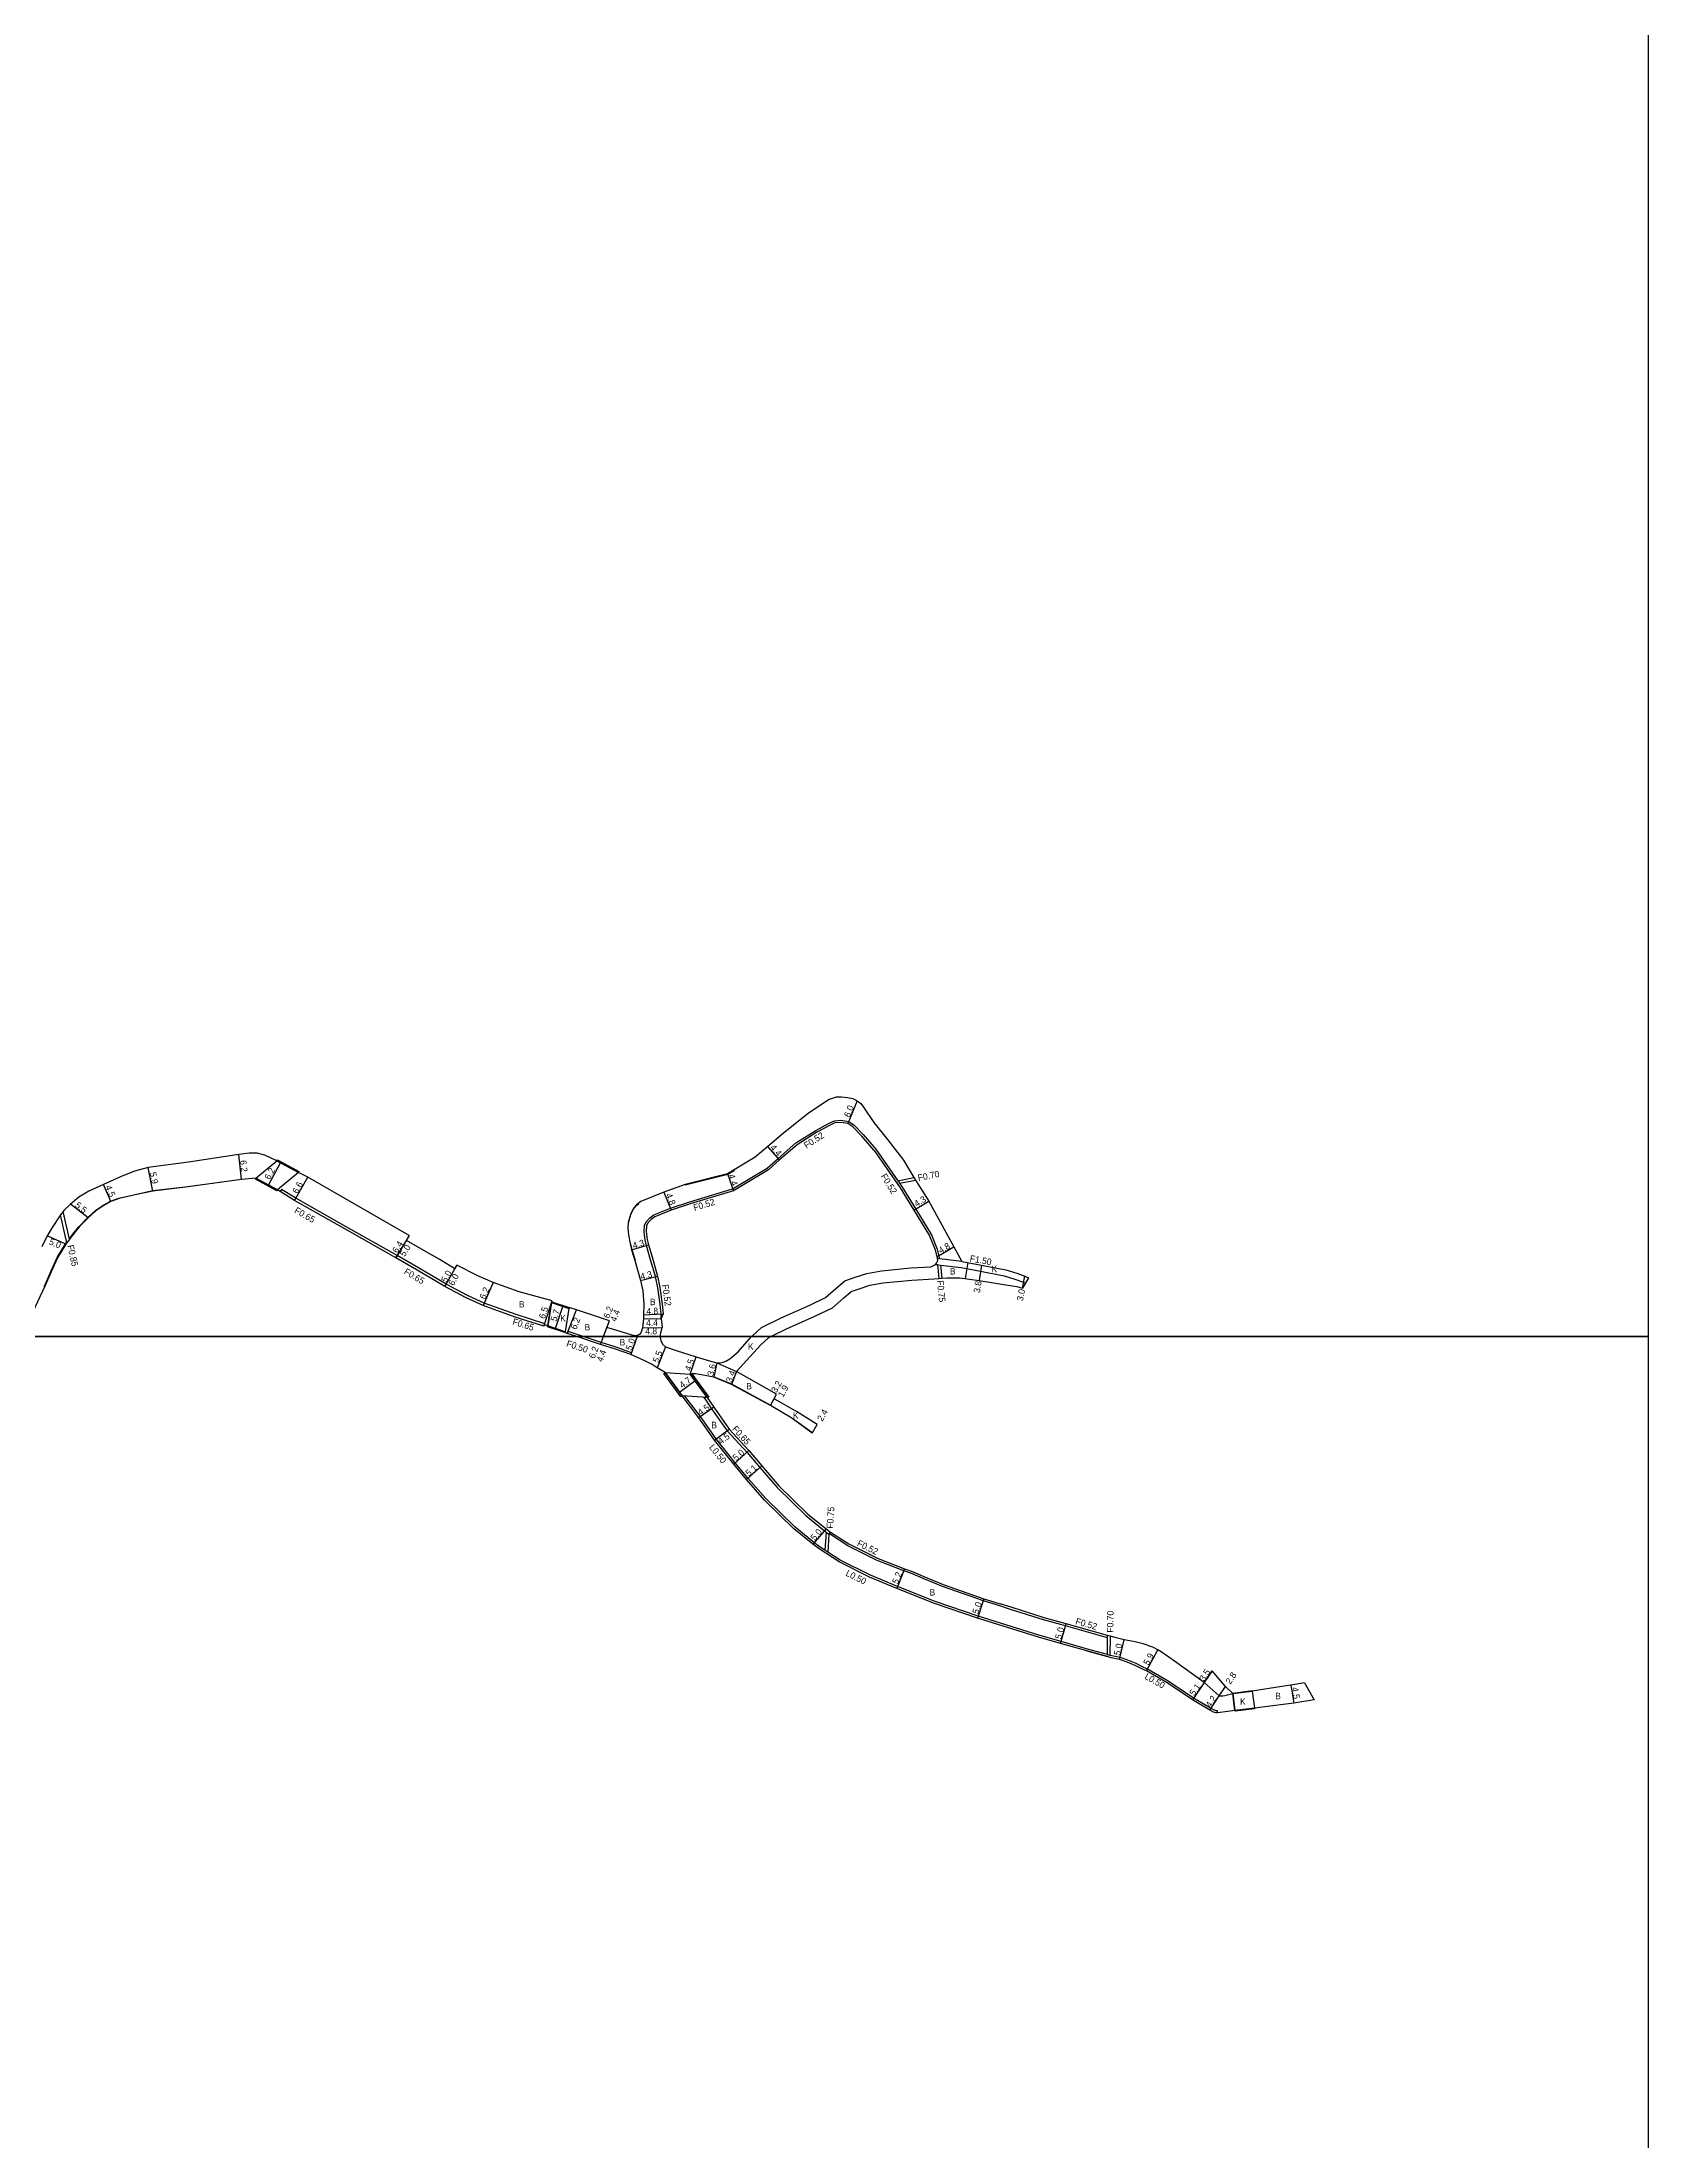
# Model space of a CAD drawing. Header units: metres. Extents: x -12000 to -8000, y -105000 to -102000.
# Drawn here: x -11594 to -11200, y -103998 to -103482 of the extents above; entities that cross this region are included whole.
import ezdxf

# ---------------------------------------------------------------- set-up
doc = ezdxf.new("R2010")
doc.units = ezdxf.units.M
doc.header["$LTSCALE"] = 2.5
for name, color, linetype in [('側溝・桝', 7, 'Continuous'), ('図郭', 7, 'Continuous'), ('幅員', 7, 'Continuous'), ('歩道・分離帯・安全施設', 7, 'Continuous'), ('舗装', 7, 'Continuous'), ('道路', 7, 'Continuous')]:
    doc.layers.add(name, color=color, linetype=linetype)
doc.styles.get("Standard").update_dxf_attribs({"font": ''})
doc.styles.get('Standard').set_extended_font_data('@MS PGothic')

msp = doc.modelspace()

# ---------------------------------------------------------------- linework, layer by layer
at = {"layer": '側溝・桝'}
for points in [[(-11442.04, -103795.54), (-11442.09, -103794.46), (-11442.31, -103792.07), (-11442.89, -103788.01), (-11443.48, -103785.27), (-11444.81, -103780.56), (-11445.7, -103777.63), (-11445.98, -103776.26), (-11446.25, -103774.26), (-11446.15, -103772.74), (-11445.76, -103771.81), (-11444.89, -103770.89), (-11443.89, -103770.13), (-11439.78, -103768.5), (-11435.07, -103766.97), (-11424.56, -103763.77), (-11416.07, -103758.66), (-11413.35, -103756.27), (-11409, -103752.5), (-11404.17, -103749.41), (-11400.83, -103747.63), (-11399.56, -103747.09), (-11398, -103746.93), (-11396.06, -103747.2), (-11394.7, -103748.15), (-11392.48, -103750.45), (-11389.43, -103753.99), (-11384.03, -103761.76), (-11383.59, -103762.39), (-11383.02, -103763.2), (-11379.62, -103768.75), (-11375.78, -103775.02), (-11374.36, -103778.58), (-11373.94, -103780.28), (-11373.82, -103780.89)], [(-11384.03, -103761.76), (-11380.06, -103760.97)], [(-11383.59, -103762.39), (-11379.68, -103761.61)], [(-11470.72, -103797.08), (-11470.63, -103796.83), (-11477.67, -103794.6), (-11485.48, -103791.79), (-11489.59, -103789.89), (-11494.79, -103787.14), (-11501.6, -103783.11), (-11506.84, -103780.1), (-11519.37, -103773.04), (-11531.68, -103766.08), (-11535.17, -103763.88), (-11535.51, -103764.43)], [(-11587.86, -103776.96), (-11589.42, -103770.1)], [(-11587.19, -103776.09), (-11588.73, -103769.27)], [(-11374.77, -103782.28), (-11374.28, -103782.34), (-11373.52, -103782.44), (-11368.51, -103783.05), (-11363.76, -103783.97), (-11357.91, -103785.11), (-11355.33, -103785.88), (-11353.43, -103786.58), (-11352.73, -103786.91)], [(-11368.28, -103781.57), (-11373.82, -103780.89), (-11374.37, -103780.82)], [(-11374.28, -103782.34), (-11373.94, -103785.72)], [(-11373.52, -103782.44), (-11373.19, -103785.67)], [(-11461.18, -103800), (-11464.91, -103798.78), (-11465.09, -103799.25)], [(-11449.53, -103804.41), (-11449.36, -103803.94), (-11453.13, -103802.59), (-11456.79, -103801.43), (-11461.18, -103800)], [(-11305.58, -103892.31), (-11305.59, -103891.8), (-11305.95, -103891.77), (-11306.4, -103891.65), (-11307.27, -103891.19), (-11307.31, -103891.16), (-11311.49, -103888.65), (-11317.67, -103884.51), (-11320.83, -103882.7), (-11322.81, -103881.55), (-11324.14, -103880.92), (-11325.58, -103880.2), (-11327.61, -103879.35), (-11329.5, -103878.74), (-11331.55, -103878.27), (-11331.9, -103878.18), (-11332.47, -103878.02), (-11332.59, -103877.99), (-11337.51, -103876.63), (-11343.98, -103874.76), (-11349.4, -103873.26), (-11364.34, -103868.57), (-11374.83, -103865.01), (-11384.11, -103861.31), (-11390.72, -103858.53), (-11398.16, -103854.82), (-11401.18, -103852.86), (-11401.9, -103852.39), (-11403.06, -103851.64), (-11404.58, -103850.54), (-11409.21, -103846.74), (-11416.38, -103839.74), (-11420.79, -103834.74), (-11423.88, -103830.97), (-11428.57, -103825.07), (-11432.46, -103819.62), (-11436.24, -103814.6), (-11436.9, -103814.56)], [(-11430.78, -103814.97), (-11431.63, -103814.91), (-11431.31, -103815.34), (-11429.72, -103817.7), (-11425.88, -103823.08), (-11421.01, -103828.39), (-11417.84, -103832.12), (-11413.64, -103837.03), (-11406.59, -103843.91), (-11402.02, -103847.66), (-11401.62, -103847.95), (-11400.91, -103848.48), (-11400.82, -103848.38), (-11400.5, -103847.97)], [(-11401.62, -103847.95), (-11401.9, -103852.39)], [(-11400.91, -103848.48), (-11401.18, -103852.86)], [(-11332.56, -103873.85), (-11342.87, -103870.93), (-11348.3, -103869.44), (-11356.39, -103866.9), (-11359.03, -103866.07), (-11363.04, -103864.81), (-11373.06, -103861.3), (-11377.84, -103859.36), (-11380.43, -103858.2), (-11382.52, -103857.45), (-11389.08, -103854.9), (-11396.27, -103851.31), (-11400.79, -103848.4), (-11400.82, -103848.38)], [(-11332.59, -103877.99), (-11332.56, -103873.85), (-11332.55, -103873.32)], [(-11331.9, -103878.18), (-11331.85, -103873.51)], [(-11337.65, -103877.11), (-11332.6, -103878.5)]]:
    msp.add_lwpolyline(points, dxfattribs=at)
at = {"layer": '図郭'}
for points in [[(-12000, -103200), (-11200, -103200), (-11200, -103800), (-12000, -103800)], [(-12000, -103800), (-11200, -103800), (-11200, -104400), (-12000, -104400)]]:
    msp.add_lwpolyline(points, close=True, dxfattribs=at)
at = {"layer": '幅員'}
for points in [[(-11394.01, -103742.14), (-11396.26, -103747.7)], [(-11545.01, -103761.48), (-11545.69, -103755.32)], [(-11413.01, -103756.66), (-11415.93, -103753.37)], [(-11566.78, -103764.29), (-11567.9, -103758.5)], [(-11538.37, -103762.82), (-11535.41, -103757.37)], [(-11532.01, -103766.64), (-11528.78, -103760.89)], [(-11425.77, -103760.08), (-11424.34, -103764.25)], [(-11577.07, -103766.86), (-11578.85, -103762.72)], [(-11441.42, -103764.54), (-11439.6, -103768.99)], [(-11380.07, -103769.02), (-11376.4, -103766.77)], [(-11582.63, -103770.84), (-11586.99, -103767.48)], [(-11588.12, -103777.29), (-11592.71, -103775.31)], [(-11503.85, -103775.19), (-11507.17, -103780.67)], [(-11507.17, -103780.67), (-11504.57, -103776.39)], [(-11449.31, -103778.75), (-11445.19, -103777.5)], [(-11495.1, -103787.71), (-11492.18, -103782.47)], [(-11374.45, -103780.39), (-11370.3, -103777.97)], [(-11363.48, -103782.5), (-11364.06, -103786.26)], [(-11495.1, -103787.71), (-11492.67, -103783.35)], [(-11483.32, -103786.69), (-11485.73, -103792.4)], [(-11447.13, -103786.23), (-11442.97, -103785.14)], [(-11353.46, -103788.14), (-11352.85, -103785.2)], [(-11470.83, -103797.44), (-11468.82, -103791.26)], [(-11468.02, -103797.99), (-11466.21, -103792.58)], [(-11465.09, -103799.25), (-11462.85, -103793.47)], [(-11456.21, -103800), (-11454.73, -103796.12)], [(-11456.21, -103800), (-11455.37, -103797.8)], [(-11446.61, -103797.82), (-11441.81, -103797.73)], [(-11446.44, -103795.67), (-11442.04, -103795.54)], [(-11446.37, -103794.66), (-11441.57, -103794.44)], [(-11456.95, -103801.91), (-11456.21, -103800)], [(-11456.95, -103801.91), (-11456.21, -103800)], [(-11447.95, -103800), (-11449.53, -103804.41)], [(-11447.84, -103799.7), (-11447.95, -103800)], [(-11441.04, -103802.54), (-11443.06, -103807.66)], [(-11434.97, -103809.23), (-11433.45, -103804.99)], [(-11428.38, -103806.47), (-11429.17, -103809.98)], [(-11423.62, -103808.53), (-11424.83, -103811.71)], [(-11437.61, -103813.59), (-11433.81, -103810.82)], [(-11429.18, -103817.33), (-11432.86, -103819.92)], [(-11415.28, -103816.92), (-11413.75, -103814.11)], [(-11415.28, -103816.92), (-11414.37, -103815.25)], [(-11428.97, -103825.37), (-11425.37, -103822.67)], [(-11404.99, -103823.65), (-11403.81, -103821.56)], [(-11420.53, -103827.96), (-11424.26, -103831.29)], [(-11421.17, -103835.07), (-11417.35, -103831.69)], [(-11401.63, -103847.14), (-11404.89, -103850.93)], [(-11382.34, -103856.96), (-11384.3, -103861.77)], [(-11362.88, -103864.32), (-11364.5, -103869.05)], [(-11344.11, -103875.24), (-11342.73, -103870.43)], [(-11329.63, -103879.22), (-11328.53, -103874.34)], [(-11323.04, -103882), (-11320.24, -103876.8)], [(-11308.86, -103884.88), (-11311.76, -103889.07)], [(-11308.86, -103884.88), (-11306.94, -103881.95)], [(-11305.19, -103888.12), (-11303.65, -103885.79)], [(-11287.6, -103885.49), (-11286.89, -103889.93)], [(-11307.52, -103891.62), (-11305.19, -103888.12)]]:
    msp.add_lwpolyline(points, dxfattribs=at)
at = {"layer": '歩道・分離帯・安全施設'}
for points in [[(-11587.11, -103775.83), (-11586.13, -103774.57), (-11584.82, -103772.96), (-11582.7, -103770.76), (-11580.79, -103769.07), (-11578.82, -103767.71), (-11577.11, -103766.76), (-11575.07, -103766.05), (-11571.13, -103765.14), (-11566.8, -103764.19), (-11558.15, -103763.16), (-11545.02, -103761.38), (-11541.48, -103761.04)], [(-11436.16, -103762.78), (-11425.73, -103760.18), (-11424.1, -103759.19)], [(-11448.39, -103781.32), (-11449.21, -103778.72), (-11449.58, -103777.16), (-11450.01, -103775.03), (-11450.18, -103773.41), (-11450.08, -103772.05), (-11449.51, -103770.05), (-11448.79, -103768.59), (-11448.01, -103767.73), (-11447.53, -103767.35)], [(-11593.42, -103787.72), (-11593.28, -103787.44), (-11591.78, -103784.06), (-11590.25, -103780.63), (-11588.2, -103777.24), (-11587.99, -103776.96)], [(-11434.85, -103809.11), (-11434.46, -103809.03), (-11433.66, -103809.04), (-11432.18, -103809.29), (-11429.15, -103809.88), (-11424.79, -103811.62), (-11415.23, -103816.83), (-11410, -103819.96), (-11405.11, -103823.44)], [(-11308.86, -103884.88), (-11305.19, -103888.12), (-11304.85, -103888.14), (-11304.26, -103888.08), (-11303.84, -103888.03), (-11303.14, -103887.88), (-11301.85, -103887.57)]]:
    msp.add_lwpolyline(points, dxfattribs=at)
at = {"layer": '舗装'}
for points in [[(-11366.84, -103781.85), (-11367.49, -103785.74)], [(-11468.95, -103791.67), (-11469.89, -103797.36)], [(-11464.68, -103793.09), (-11465.62, -103798.79)], [(-11428.38, -103806.47), (-11423.62, -103808.53)], [(-11415.28, -103816.92), (-11414.37, -103815.25)], [(-11301.85, -103887.57), (-11301.32, -103891.74)], [(-11297.09, -103886.96), (-11296.56, -103891.13)]]:
    msp.add_lwpolyline(points, dxfattribs=at)
at = {"layer": '道路'}
for points in [[(-11400.89, -103741.85), (-11400.78, -103741.78), (-11399.08, -103741.21), (-11397.81, -103741.17), (-11396.39, -103741.31), (-11395.04, -103741.59), (-11394.01, -103742.14), (-11393.1, -103742.83), (-11392.44, -103743.75), (-11389.92, -103747.52), (-11386.57, -103751.62), (-11382.62, -103756.69)], [(-11400.89, -103741.85), (-11404.44, -103744.23), (-11406, -103745.28), (-11412.03, -103750.07), (-11415.93, -103753.37), (-11419.03, -103755.99), (-11425.77, -103760.08), (-11436.19, -103762.68), (-11441.42, -103764.54), (-11447.05, -103766.85), (-11448.08, -103767.66), (-11448.87, -103768.53), (-11449.61, -103770.01), (-11450.18, -103772.04), (-11450.28, -103773.41), (-11450.11, -103775.04), (-11449.68, -103777.18), (-11449.31, -103778.75), (-11448.41, -103781.59), (-11447.13, -103786.23), (-11446.59, -103788.73), (-11446.32, -103792.04), (-11446.37, -103794.66), (-11446.44, -103795.67), (-11446.61, -103797.82), (-11446.99, -103798.88), (-11447.32, -103799.36), (-11447.63, -103799.59), (-11447.84, -103799.7), (-11448.1, -103799.77), (-11448.61, -103799.79), (-11455.37, -103797.8), (-11454.73, -103796.12), (-11462.85, -103793.47), (-11464.6, -103792.86), (-11464.68, -103793.09), (-11468.95, -103791.67), (-11468.82, -103791.26), (-11476.88, -103789.04), (-11483.32, -103786.69), (-11487.03, -103785.12), (-11492.18, -103782.47)], [(-11389.84, -103754.31), (-11392.87, -103750.8), (-11395.04, -103748.55), (-11396.26, -103747.7), (-11398.01, -103747.45), (-11399.43, -103747.6), (-11400.6, -103748.1), (-11403.91, -103749.86), (-11408.69, -103752.92), (-11413.01, -103756.66), (-11415.77, -103759.08), (-11424.34, -103764.25), (-11434.92, -103767.47), (-11439.6, -103768.99), (-11443.63, -103770.58), (-11444.54, -103771.28), (-11445.32, -103772.1), (-11445.63, -103772.86), (-11445.73, -103774.24), (-11445.47, -103776.17), (-11445.19, -103777.5), (-11444.31, -103780.42), (-11442.97, -103785.14), (-11442.38, -103787.92), (-11441.79, -103792.01), (-11441.57, -103794.44), (-11442.04, -103795.54), (-11441.81, -103797.73), (-11441.97, -103798.11), (-11442.1, -103798.48), (-11442.22, -103799.06), (-11442.3, -103799.67), (-11442.3, -103800)], [(-11492.18, -103782.47), (-11492.67, -103783.35), (-11496.49, -103781.01), (-11499.16, -103779.53), (-11504.57, -103776.39), (-11503.85, -103775.19), (-11516.23, -103768.06), (-11528.78, -103760.89), (-11531.03, -103759.75), (-11536.31, -103756.88), (-11539.26, -103755.51), (-11541.18, -103755), (-11543.13, -103755.04), (-11545.69, -103755.32), (-11558.01, -103757.19), (-11567.9, -103758.5), (-11571.26, -103759.44), (-11574.69, -103760.8), (-11578.85, -103762.72), (-11582.45, -103764.3), (-11584.93, -103765.8), (-11586.99, -103767.48), (-11588.59, -103769.09), (-11588.73, -103769.27), (-11589.42, -103770.1), (-11591.46, -103773.2), (-11592.71, -103775.31), (-11594.01, -103777.99)], [(-11389.84, -103754.31), (-11383.46, -103763.48), (-11380.07, -103769.02), (-11376.25, -103775.25), (-11374.85, -103778.74), (-11374.45, -103780.39), (-11374.37, -103780.82), (-11374.31, -103781.11), (-11374.36, -103781.68)], [(-11382.62, -103756.69), (-11380.06, -103760.97), (-11379.68, -103761.61), (-11379.66, -103761.63), (-11376.4, -103766.77), (-11370.3, -103777.97), (-11368.28, -103781.57), (-11363.48, -103782.5), (-11357.55, -103783.65), (-11354.85, -103784.45), (-11352.85, -103785.2), (-11351.96, -103785.62)], [(-11462.79, -103800), (-11465.09, -103799.25), (-11465.7, -103799.03), (-11465.62, -103798.79), (-11469.89, -103797.36), (-11470.72, -103797.08), (-11470.83, -103797.44), (-11477.88, -103795.22), (-11485.73, -103792.4), (-11489.88, -103790.47), (-11495.1, -103787.71), (-11501.93, -103783.68), (-11507.17, -103780.67), (-11519.69, -103773.6), (-11532.01, -103766.64), (-11535.51, -103764.43), (-11536.19, -103764), (-11541.46, -103761.14), (-11545.01, -103761.48), (-11558.13, -103763.26), (-11566.78, -103764.29), (-11571.11, -103765.24), (-11575.04, -103766.14), (-11577.07, -103766.86), (-11578.76, -103767.8), (-11580.73, -103769.15), (-11582.63, -103770.84), (-11584.74, -103773.03), (-11586.06, -103774.63), (-11587.19, -103776.09), (-11587.86, -103776.96), (-11588.12, -103777.29), (-11590.17, -103780.68), (-11591.69, -103784.1), (-11593.19, -103787.48), (-11596.37, -103794.21)], [(-11419.87, -103800), (-11419.78, -103799.9), (-11417.44, -103797.79), (-11412.6, -103795.4), (-11405.64, -103792.26), (-11401.73, -103790.38), (-11399.19, -103788.2), (-11396.98, -103786.34), (-11394.47, -103785.41), (-11391.63, -103784.49), (-11388, -103783.84), (-11380.83, -103783.14), (-11375.9, -103782.85), (-11374.77, -103782.28), (-11374.55, -103782.01), (-11374.36, -103781.68)], [(-11415.15, -103800), (-11411.33, -103798.11), (-11404.38, -103794.98), (-11400.08, -103792.91), (-11397.23, -103790.47), (-11395.45, -103788.97), (-11393.49, -103788.25), (-11390.9, -103787.4), (-11387.59, -103786.82), (-11380.6, -103786.13), (-11375.11, -103785.81), (-11373.94, -103785.72), (-11373.19, -103785.67), (-11372.03, -103785.58), (-11368.77, -103785.55), (-11364.06, -103786.26), (-11357.5, -103787.27), (-11354.82, -103787.68), (-11353.46, -103788.14)], [(-11351.96, -103785.62), (-11353.46, -103788.14)], [(-11337.65, -103877.11), (-11344.11, -103875.24), (-11349.54, -103873.74), (-11364.5, -103869.05), (-11375, -103865.48), (-11384.3, -103861.77), (-11390.93, -103858.98), (-11398.41, -103855.25), (-11403.34, -103852.05), (-11404.89, -103850.93), (-11409.54, -103847.12), (-11416.74, -103840.09), (-11421.17, -103835.07), (-11424.26, -103831.29), (-11428.97, -103825.37), (-11432.86, -103819.92), (-11436.9, -103814.56), (-11441.09, -103808.82), (-11443.06, -103807.66), (-11444.3, -103806.83), (-11446.07, -103805.94), (-11449.53, -103804.41), (-11453.28, -103803.07), (-11456.95, -103801.91), (-11462.79, -103800)], [(-11442.3, -103800), (-11442.31, -103800.25), (-11442.18, -103800.95), (-11441.72, -103801.84), (-11441.04, -103802.54), (-11438.39, -103803.43), (-11433.45, -103804.99), (-11430.25, -103805.98), (-11428.38, -103806.47)], [(-11428.38, -103806.47), (-11427.62, -103806.45), (-11426.86, -103806.24), (-11426.2, -103806.03), (-11425.24, -103805.45), (-11423.21, -103803.7), (-11419.87, -103800)], [(-11403.81, -103821.56), (-11408.9, -103818.4), (-11414.37, -103815.25), (-11413.75, -103814.11), (-11423.62, -103808.53), (-11421.11, -103805.85), (-11417.66, -103802.03), (-11415.74, -103800.29), (-11415.15, -103800)], [(-11404.99, -103823.65), (-11410.05, -103820.04), (-11415.28, -103816.92), (-11424.83, -103811.71), (-11429.17, -103809.98), (-11432.2, -103809.39), (-11433.67, -103809.14), (-11434.45, -103809.13), (-11434.53, -103809.15), (-11434.97, -103809.23), (-11430.78, -103814.97), (-11429.18, -103817.33), (-11425.37, -103822.67), (-11420.53, -103827.96), (-11417.35, -103831.69), (-11413.17, -103836.59), (-11406.16, -103843.43), (-11401.63, -103847.14), (-11400.5, -103847.97), (-11396.01, -103850.86), (-11388.87, -103854.42), (-11382.34, -103856.96), (-11380.23, -103857.72)], [(-11404.99, -103823.65), (-11403.81, -103821.56)], [(-11380.23, -103857.72), (-11377.64, -103858.88), (-11372.87, -103860.82), (-11362.88, -103864.32), (-11358.88, -103865.57)], [(-11284.22, -103884.96), (-11287.6, -103885.49), (-11289.84, -103885.84), (-11297.09, -103886.96), (-11301.85, -103887.57), (-11303.65, -103885.79), (-11306.94, -103881.95), (-11308.86, -103884.88), (-11316.15, -103879.59), (-11317.53, -103878.59), (-11319.44, -103877.3), (-11320.24, -103876.8), (-11321.47, -103876.2), (-11323.83, -103875.35), (-11325.76, -103874.86), (-11328.53, -103874.34), (-11330.47, -103873.91), (-11331.85, -103873.51), (-11332.55, -103873.32), (-11342.73, -103870.43), (-11348.15, -103868.94), (-11356.23, -103866.4), (-11358.88, -103865.57)], [(-11281.87, -103889.06), (-11286.89, -103889.93), (-11288.88, -103890.18), (-11296.56, -103891.13), (-11301.32, -103891.74), (-11303.1, -103891.94), (-11305.58, -103892.31), (-11306.04, -103892.26), (-11306.58, -103892.12), (-11307.52, -103891.62), (-11311.76, -103889.07), (-11317.93, -103884.93), (-11321.08, -103883.13), (-11323.04, -103882), (-11324.36, -103881.37), (-11325.78, -103880.66), (-11327.79, -103879.82), (-11329.63, -103879.22), (-11331.67, -103878.76), (-11332.6, -103878.5), (-11337.65, -103877.11)], [(-11284.22, -103884.96), (-11281.87, -103889.06)]]:
    msp.add_lwpolyline(points, dxfattribs=at)
for points in [[(-11541.46, -103761.14), (-11536.31, -103756.88), (-11531.03, -103759.75), (-11536.19, -103764)], [(-11531.03, -103759.75), (-11536.31, -103756.88), (-11536.19, -103756.66), (-11530.91, -103759.53)], [(-11541.46, -103761.14), (-11536.19, -103764), (-11536.31, -103764.22), (-11541.58, -103761.36)], [(-11468.95, -103791.67), (-11464.68, -103793.09), (-11465.62, -103798.79), (-11469.89, -103797.36)], [(-11468.95, -103791.67), (-11468.87, -103791.43), (-11464.6, -103792.86), (-11464.68, -103793.09)], [(-11469.89, -103797.36), (-11465.62, -103798.79), (-11465.7, -103799.03), (-11469.97, -103797.6)], [(-11436.9, -103814.56), (-11437.22, -103814.79), (-11441.41, -103809.06), (-11441.09, -103808.82)], [(-11441.09, -103808.82), (-11434.97, -103809.23), (-11430.78, -103814.97), (-11436.9, -103814.56)], [(-11430.35, -103814.88), (-11430.78, -103814.97), (-11434.97, -103809.23), (-11434.53, -103809.15)], [(-11301.85, -103887.57), (-11301.87, -103887.42), (-11297.11, -103886.81), (-11297.09, -103886.96)], [(-11301.85, -103887.57), (-11297.09, -103886.96), (-11296.56, -103891.13), (-11301.32, -103891.74)], [(-11296.56, -103891.13), (-11296.54, -103891.28), (-11301.3, -103891.89), (-11301.32, -103891.74)]]:
    msp.add_lwpolyline(points, close=True, dxfattribs=at)

# ---------------------------------------------------------------- texts
at = {"layer": '側溝・桝'}
for s, rotation, p in [('F0.52', 32.6198, (-11406.43, -103753.95)), ('F0.52', 301.5026, (-11388.27, -103760.64)), ('F0.70', 11.2521, (-11378.95, -103761.86)), ('F0.52', 16.9534, (-11433.88, -103769.19)), ('F0.65', 330.5255, (-11532.2, -103769.53)), ('F0.85', 282.7694, (-11587.77, -103777.68)), ('F1.50', 349.6938, (-11366.46, -103781.56)), ('F0.65', 329.3947, (-11505.32, -103784.5)), ('F0.52', 278.2179, (-11441.89, -103787.3)), ('F0.75', 275.727, (-11374.44, -103786.29)), ('F0.65', 342.4624, (-11478.67, -103797)), ('F0.50', 341.9045, (-11465.45, -103802.35)), ('F0.65', 312.4526, (-11424.78, -103822.75)), ('L0.50', 308.5034, (-11430.42, -103827.18)), ('F0.75', 86.4634, (-11399.91, -103847.13)), ('F0.52', 333.4895, (-11394.17, -103851.22)), ('L0.50', 333.487, (-11396.97, -103858.55)), ('F0.52', 344.1906, (-11340.56, -103870.51)), ('F0.70', 89.4677, (-11331.14, -103872.62)), ('L0.50', 330.245, (-11323.64, -103883.81))]:
    msp.add_text(s, height=1.6, rotation=rotation, dxfattribs=at).set_placement(p)
at = {"layer": '幅員'}
for s, rotation, p in [('6.0', 67.9727, (-11395.82, -103746.36)), ('6.2', 276.3648, (-11545.43, -103756.8)), ('4.4', 311.5372, (-11415.46, -103753.75)), ('5.9', 280.9256, (-11567.55, -103759.8)), ('6.2', 61.4671, (-11538.08, -103761.68)), ('6.6', 60.6869, (-11531.26, -103765.11)), ('4.4', 288.8758, (-11425.69, -103760.44)), ('5.5', 322.4085, (-11586.01, -103768.1)), ('4.5', 293.2574, (-11578.5, -103763.28)), ('4.8', 292.25, (-11441.02, -103765.25)), ('4.3', 31.5101, (-11379.38, -103768.26)), ('5.0', 336.6936, (-11592.39, -103777.29)), ('6.4', 58.7781, (-11506.78, -103779.67)), ('5.0', 58.7781, (-11504.95, -103780.52)), ('4.3', 16.7761, (-11448.81, -103778.49)), ('4.8', 30.2845, (-11373.5, -103779.71)), ('5.0', 60.8511, (-11494.75, -103786.88)), ('6.0', 60.8511, (-11493.01, -103787.67)), ('6.2', 67.1083, (-11485.24, -103790.98)), ('4.3', 14.6471, (-11446.96, -103786.11)), ('3.8', 81.2911, (-11363.88, -103789.35)), ('6.5', 71.9233, (-11470.62, -103795.76)), ('6.2', 69.0253, (-11454.83, -103795.67)), ('4.8', 2.6922, (-11445.68, -103794.62)), ('3.0', 78.2019, (-11353.34, -103791.38)), ('5.7', 71.4829, (-11467.76, -103796.41)), ('6.2', 68.8357, (-11462.89, -103798.4)), ('4.4', 69.0253, (-11453.13, -103796.49)), ('4.8', 1.1708, (-11445.96, -103799.48)), ('4.4', 1.593, (-11445.75, -103797.45)), ('6.2', 69.0253, (-11458.41, -103805.53)), ('4.4', 69.0253, (-11456.49, -103806.34)), ('5.0', 70.1945, (-11449.32, -103803.53)), ('5.5', 68.4332, (-11442.73, -103806.55)), ('4.5', 70.298, (-11434.84, -103808.59)), ('3.6', 77.3063, (-11429.23, -103809.76)), ('3.4', 69.181, (-11424.78, -103811.42)), ('4.7', 36.1347, (-11436.89, -103812.76)), ('3.2', 61.4321, (-11413.78, -103813.93)), ('1.9', 61.4321, (-11412.14, -103815.02)), ('4.5', 35.1088, (-11432.39, -103819.46)), ('2.4', 60.6623, (-11402.52, -103820.91)), ('4.5', 36.9324, (-11427.39, -103826.54)), ('5.0', 41.63, (-11423.66, -103830.61)), ('5.1', 41.3976, (-11420.53, -103834.36)), ('5.0', 49.2575, (-11404.38, -103850.19)), ('5.2', 67.8096, (-11384.02, -103860.81)), ('5.0', 71.1102, (-11364.3, -103868.16)), ('5.0', 73.8968, (-11343.96, -103874.35)), ('5.0', 77.3419, (-11329.53, -103878.32)), ('5.9', 61.6384, (-11322.49, -103880.76)), ('5.1', 55.3325, (-11311.3, -103888.23)), ('3.5', 56.674, (-11308.86, -103884.69)), ('2.8', 56.4085, (-11302.43, -103885.4)), ('4.2', 56.4085, (-11307.33, -103891.15)), ('4.5', 279.0941, (-11287.4, -103886.11))]:
    msp.add_text(s, height=1.6, rotation=rotation, dxfattribs=at).set_placement(p)
at = {"layer": '舗装'}
for s, p in [('K', (-11361.03, -103784.22)), ('B', (-11371.25, -103784.77)), ('B', (-11476.97, -103792.85)), ('B', (-11444.83, -103792.29)), ('K', (-11466.85, -103796.31)), ('B', (-11460.88, -103798.48)), ('B', (-11452.28, -103802.17)), ('K', (-11420.77, -103803.23)), ('B', (-11421.22, -103812.96)), ('K', (-11409.76, -103820.14)), ('B', (-11429.77, -103822.5)), ('B', (-11376.25, -103863.51)), ('K', (-11300.08, -103890.3)), ('B', (-11291.46, -103888.95))]:
    msp.add_text(s, height=1.6, dxfattribs=at).set_placement(p)

doc.saveas('drawing.dxf')
